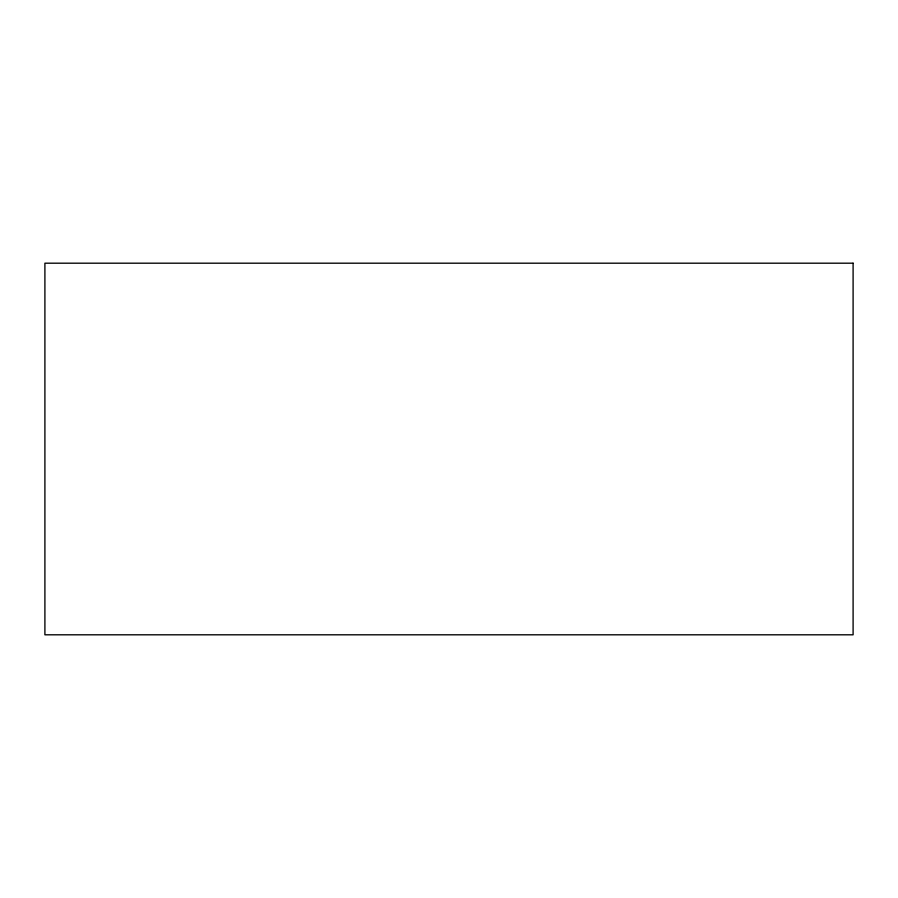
<?xml version="1.0" encoding="UTF-8"?>
<svg xmlns="http://www.w3.org/2000/svg" width="898" height="898" viewBox="0 0 898 898"><rect width="100%" height="100%" fill="white"/><g stroke="black" fill="none" stroke-linecap="round" stroke-linejoin="round"><path stroke-width="1.35" d="M853.1 263.193L44.9 263.193L44.9 634.807L853.1 634.807L853.1 263.193"/></g></svg>
